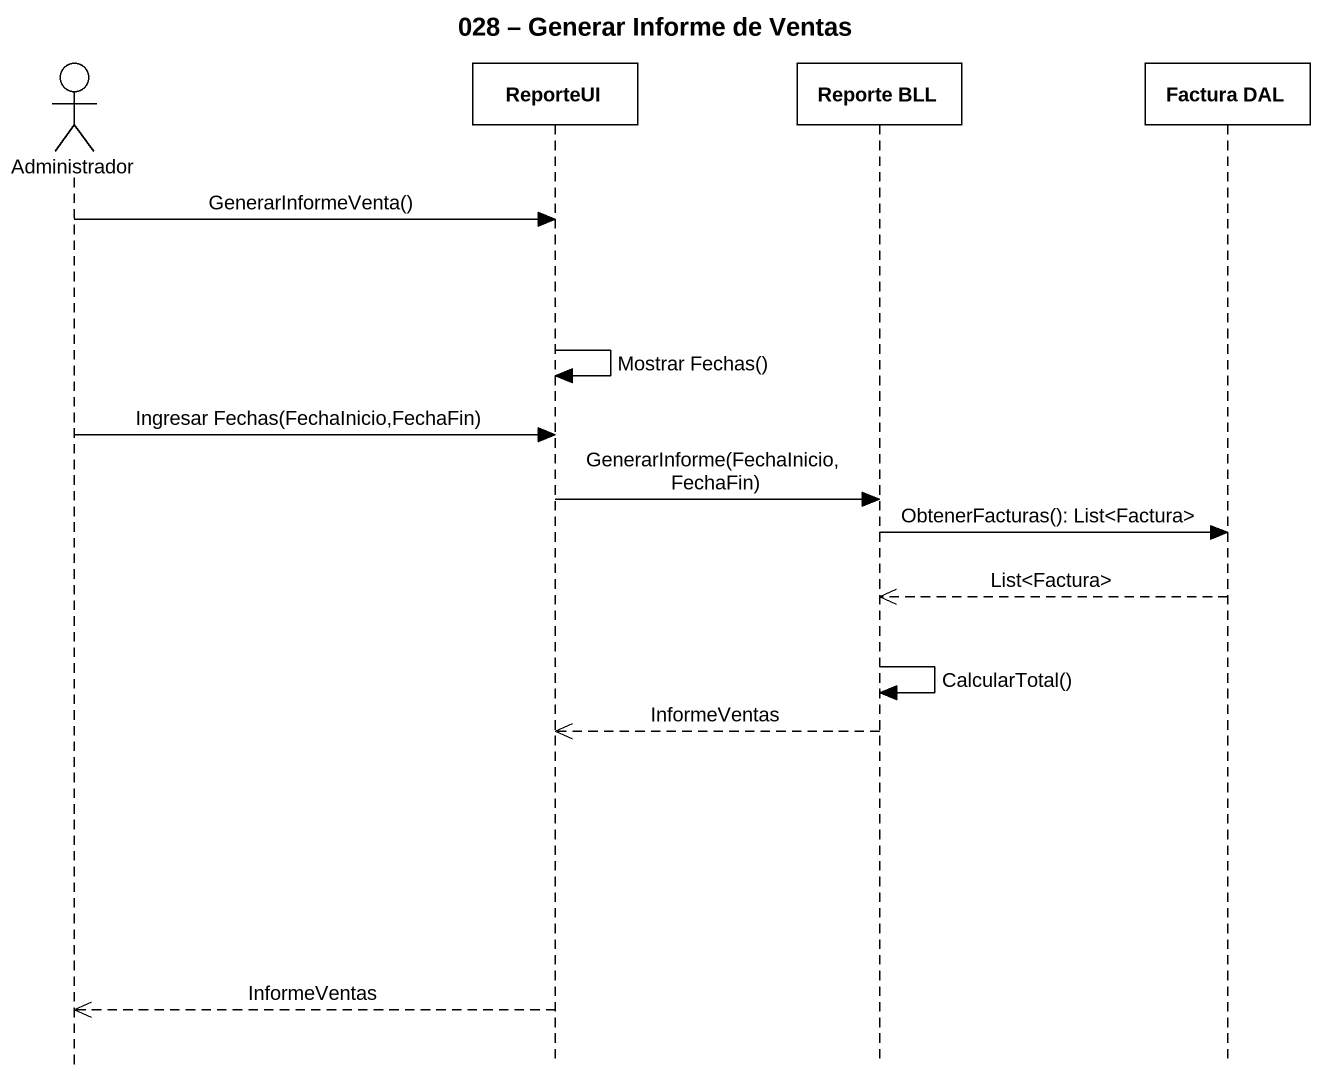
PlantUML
@startuml
title 028 – Generar Informe de Ventas
hide footbox
actor Administrador
participant ReporteUI
participant "Reporte BLL" as Reporte_BLL
participant "Factura DAL" as Factura_DAL

Administrador -> ReporteUI : GenerarInformeVenta()
ReporteUI -> ReporteUI : Mostrar Fechas()
Administrador -> ReporteUI : Ingresar Fechas(FechaInicio,FechaFin)
ReporteUI -> Reporte_BLL : GenerarInforme(FechaInicio,FechaFin)
Reporte_BLL -> Factura_DAL : ObtenerFacturas(): List<Factura>
Factura_DAL -->> Reporte_BLL : List<Factura>
Reporte_BLL -> Reporte_BLL : CalcularTotal()
Reporte_BLL -->> ReporteUI : InformeVentas
ReporteUI -->> Administrador : InformeVentas
@enduml
